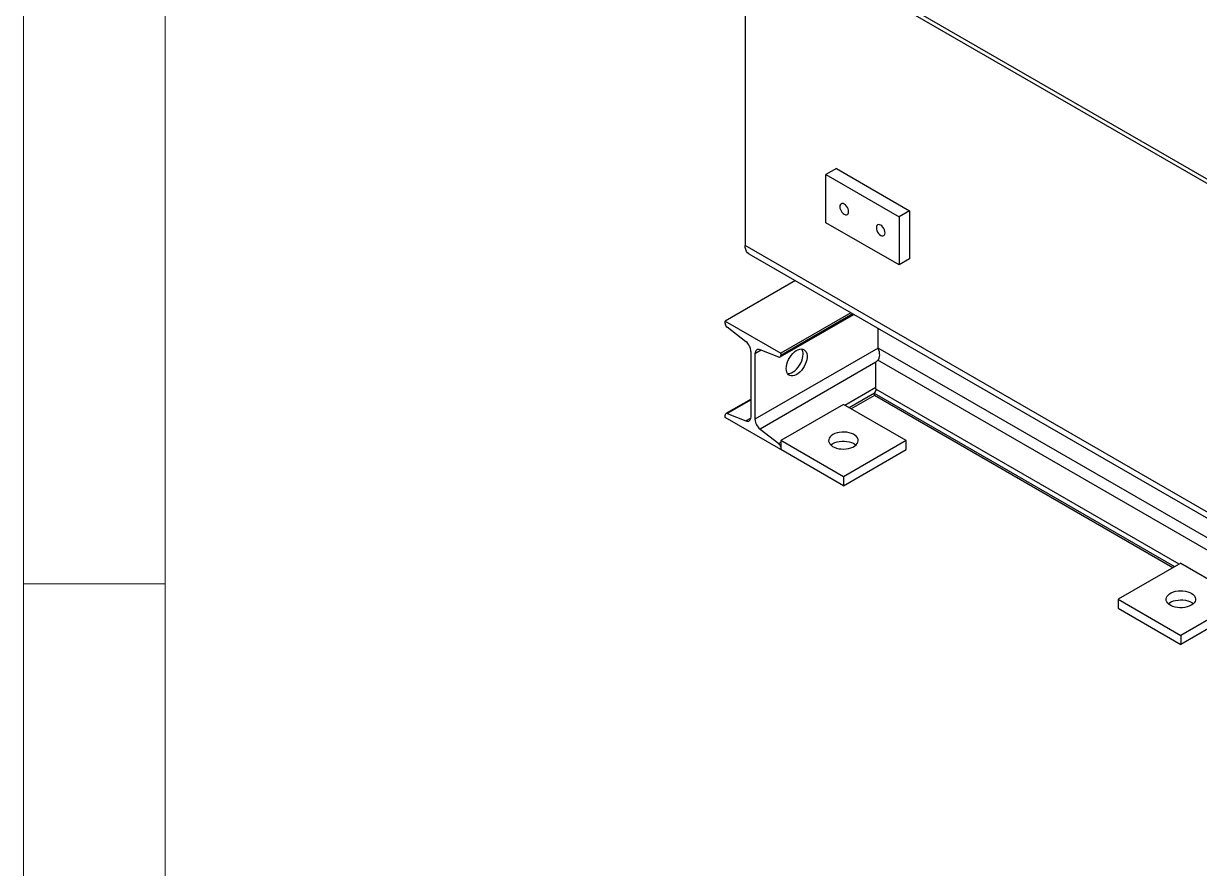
# Model space of a CAD drawing. Header units: inches. Extents: x 0 to 16.5, y 0 to 11.7.
# Drawn here: x 0.019 to 1.264, y 7.513 to 8.408 of the extents above; entities that cross this region are included whole.
import ezdxf

# ---------------------------------------------------------------- set-up
doc = ezdxf.new("R2010")
doc.units = ezdxf.units.IN
doc.header["$MEASUREMENT"] = 0

# ---------------------------------------------------------------- blocks, each defined once
blk = doc.blocks.new('Drawing View43')
at = {"color": 7, "linetype": 'Continuous', "lineweight": 25}
for p, q in [((-0.3438, -0.9824), (1.3052, -1.9344)), ((-0.3409, -0.9887), (1.3081, -1.9406)), ((-0.3341, -0.9926), (-0.3341, -1.3405)), ((-0.2374, -1.2591), (-0.2485, -1.2655)), ((-0.2485, -1.2655), (-0.1711, -1.3102)), ((-0.2485, -1.3166), (-0.2485, -1.2655)), ((-0.2374, -1.2591), (-0.1601, -1.3038)), ((-0.1601, -1.3038), (-0.1711, -1.3102)), ((-0.1601, -1.3038), (-0.1601, -1.3548)), ((-0.1711, -1.3612), (-0.2485, -1.3166)), ((-0.1711, -1.3102), (-0.1711, -1.3612)), ((0.7947, -1.9921), (-0.3341, -1.3405)), ((-0.33, -1.3494), (0.789, -1.9955)), ((-0.1601, -1.3548), (-0.1711, -1.3612)), ((-0.2808, -1.3778), (-0.3551, -1.4207)), ((-0.297, -1.4587), (-0.2189, -1.4136)), ((-0.222, -1.4118), (-0.2963, -1.4547)), ((-0.2199, -1.413), (-0.2963, -1.4572)), ((-0.3551, -1.4232), (-0.3551, -1.4207)), ((-0.3551, -1.4207), (-0.2963, -1.4547)), ((-0.3332, -1.4425), (-0.3531, -1.4271)), ((-0.1933, -1.4492), (-0.1933, -1.4284)), ((-0.3278, -1.5222), (-0.3278, -1.4528)), ((-0.1933, -1.4494), (-0.3236, -1.5246)), ((-0.3171, -1.4515), (-0.3236, -1.4553)), ((-0.3236, -1.4553), (-0.3236, -1.5246)), ((-0.2983, -1.4588), (-0.3182, -1.4511)), ((-0.2963, -1.4547), (-0.2963, -1.4572)), ((0.7791, -2.0105), (-0.1933, -1.4492)), ((-0.1955, -1.4642), (-0.3182, -1.535)), ((-0.1935, -1.4621), (-0.1955, -1.4642)), ((-0.1955, -1.4929), (-0.1955, -1.4642)), ((0.7815, -2.025), (-0.1935, -1.4621)), ((-0.1955, -1.491), (-0.2283, -1.5099)), ((0.1253, -1.6781), (-0.1955, -1.4929)), ((-0.3278, -1.5034), (-0.3544, -1.5187)), ((-0.3278, -1.5041), (-0.3531, -1.5187)), ((-0.1969, -1.4969), (-0.2239, -1.5125)), ((-0.1969, -1.4994), (-0.2217, -1.5137)), ((-0.1969, -1.4994), (-0.1969, -1.4972)), ((0.1208, -1.6807), (-0.1969, -1.4972)), ((0.1189, -1.6818), (-0.1969, -1.4994)), ((-0.3531, -1.5187), (-0.3332, -1.5264)), ((-0.23, -1.5089), (-0.2963, -1.5472)), ((-0.1637, -1.5472), (-0.23, -1.5089)), ((-0.3551, -1.5228), (-0.3551, -1.5203)), ((-0.2963, -1.5568), (-0.3551, -1.5228)), ((-0.3279, -1.5233), (-0.3332, -1.5264)), ((-0.3182, -1.535), (-0.2983, -1.5503)), ((-0.2963, -1.5492), (-0.2983, -1.5503)), ((-0.23, -1.5855), (-0.2963, -1.5472)), ((-0.2963, -1.5472), (-0.2963, -1.5568)), ((-0.2963, -1.5543), (-0.2963, -1.5568)), ((-0.1637, -1.5472), (-0.23, -1.5855)), ((-0.1637, -1.5568), (-0.1637, -1.5472)), ((-0.23, -1.595), (-0.2963, -1.5568)), ((-0.23, -1.595), (-0.1637, -1.5568)), ((-0.23, -1.5855), (-0.23, -1.595)), ((0.1272, -1.677), (0.0609, -1.7152)), ((0.1272, -1.677), (0.1935, -1.7152)), ((0.0609, -1.7152), (0.1272, -1.7535)), ((0.0609, -1.7152), (0.0609, -1.7248)), ((0.1935, -1.7152), (0.1272, -1.7535)), ((0.0609, -1.7248), (0.1272, -1.7631)), ((0.1935, -1.7248), (0.1272, -1.7631)), ((0.1272, -1.7535), (0.1272, -1.7631))]:
    blk.add_line(p, q, dxfattribs=at)
at = {"color": 7, "linetype": 'Continuous', "lineweight": 25, "flags": 128}
for points in [[(-0.2338, -1.2995), (-0.2336, -1.301), (-0.2332, -1.3026), (-0.2324, -1.3041), (-0.2315, -1.3055), (-0.2303, -1.3067), (-0.2291, -1.3076), (-0.2279, -1.3081), (-0.2268, -1.3082), (-0.2258, -1.3079), (-0.2251, -1.3072), (-0.2246, -1.3062), (-0.2245, -1.3049), (-0.2246, -1.3034), (-0.2251, -1.3018), (-0.2258, -1.3003), (-0.2268, -1.2989), (-0.2279, -1.2977), (-0.2291, -1.2968), (-0.2303, -1.2963), (-0.2315, -1.2962), (-0.2324, -1.2965), (-0.2332, -1.2972), (-0.2336, -1.2982), (-0.2338, -1.2995)], [(-0.1951, -1.3218), (-0.195, -1.3233), (-0.1945, -1.3249), (-0.1938, -1.3264), (-0.1928, -1.3278), (-0.1917, -1.329), (-0.1905, -1.3299), (-0.1893, -1.3304), (-0.1881, -1.3305), (-0.1872, -1.3302), (-0.1864, -1.3295), (-0.186, -1.3285), (-0.1858, -1.3272), (-0.186, -1.3257), (-0.1864, -1.3242), (-0.1872, -1.3226), (-0.1881, -1.3212), (-0.1893, -1.32), (-0.1905, -1.3191), (-0.1917, -1.3186), (-0.1928, -1.3185), (-0.1938, -1.3188), (-0.1945, -1.3195), (-0.195, -1.3205), (-0.1951, -1.3218)], [(-0.33, -1.3494), (-0.33, -1.3494), (-0.3315, -1.3483), (-0.3326, -1.3469), (-0.3334, -1.345), (-0.3339, -1.3429), (-0.3341, -1.3405)], [(-0.3182, -1.4511), (-0.3193, -1.4508), (-0.3203, -1.4507), (-0.3213, -1.4509), (-0.3221, -1.4514), (-0.3227, -1.4521), (-0.3232, -1.453), (-0.3235, -1.4541), (-0.3236, -1.4553)], [(-0.2905, -1.4709), (-0.2904, -1.4686), (-0.2899, -1.4663), (-0.2891, -1.4639), (-0.2881, -1.4615), (-0.2868, -1.4591), (-0.2853, -1.457), (-0.2836, -1.455), (-0.2818, -1.4534), (-0.2799, -1.452), (-0.2781, -1.451), (-0.2762, -1.4504), (-0.2745, -1.4502), (-0.2729, -1.4505), (-0.2715, -1.4511), (-0.2703, -1.4521), (-0.2694, -1.4534), (-0.2688, -1.4551), (-0.2685, -1.4571), (-0.2685, -1.4592), (-0.2688, -1.4616), (-0.2694, -1.464), (-0.2703, -1.4664), (-0.2715, -1.4687), (-0.2729, -1.471), (-0.2745, -1.473), (-0.2762, -1.4748), (-0.2781, -1.4764), (-0.2799, -1.4775), (-0.2818, -1.4783), (-0.2836, -1.4787), (-0.2853, -1.4787), (-0.2868, -1.4783), (-0.2881, -1.4775), (-0.2891, -1.4763), (-0.2899, -1.4748), (-0.2904, -1.473), (-0.2905, -1.4709)], [(-0.2891, -1.4763), (-0.2887, -1.4763), (-0.287, -1.4761), (-0.2851, -1.4755), (-0.2833, -1.4745), (-0.2814, -1.4732), (-0.2796, -1.4715), (-0.2779, -1.4696), (-0.2764, -1.4674), (-0.2751, -1.4651), (-0.2741, -1.4627), (-0.2733, -1.4603), (-0.2729, -1.4579), (-0.2727, -1.4557)], [(-0.3332, -1.5264), (-0.3321, -1.5267), (-0.3311, -1.5267), (-0.3302, -1.5265), (-0.3294, -1.5261), (-0.3287, -1.5254), (-0.3282, -1.5245), (-0.3279, -1.5234), (-0.3278, -1.5222)], [(-0.2411, -1.5408), (-0.2428, -1.542), (-0.2441, -1.5433), (-0.245, -1.5447), (-0.2455, -1.5462), (-0.2456, -1.5478), (-0.2452, -1.5493), (-0.2444, -1.5507), (-0.2431, -1.5521), (-0.2415, -1.5533), (-0.2396, -1.5543), (-0.2373, -1.5552), (-0.2349, -1.5558), (-0.2323, -1.5561), (-0.2297, -1.5562), (-0.227, -1.556), (-0.2245, -1.5556), (-0.2221, -1.555), (-0.2199, -1.5541), (-0.2181, -1.553), (-0.2165, -1.5518), (-0.2154, -1.5504), (-0.2147, -1.5489), (-0.2144, -1.5474), (-0.2145, -1.5459), (-0.2152, -1.5444), (-0.2162, -1.543), (-0.2176, -1.5417), (-0.2194, -1.5405), (-0.2215, -1.5396), (-0.2239, -1.5389), (-0.2264, -1.5384), (-0.229, -1.5382), (-0.2317, -1.5382), (-0.2343, -1.5385), (-0.2367, -1.539), (-0.239, -1.5398), (-0.2411, -1.5408)], [(-0.2432, -1.552), (-0.2428, -1.5515), (-0.2411, -1.5504)], [(-0.2411, -1.5504), (-0.239, -1.5494), (-0.2367, -1.5486), (-0.2343, -1.5481), (-0.2317, -1.5478), (-0.229, -1.5478), (-0.2264, -1.548), (-0.2239, -1.5485), (-0.2215, -1.5492), (-0.2194, -1.5501), (-0.2176, -1.5512), (-0.2168, -1.552)], [(0.1383, -1.7216), (0.1362, -1.7226), (0.134, -1.7234), (0.1315, -1.7239), (0.1289, -1.7242), (0.1262, -1.7242), (0.1236, -1.724), (0.1211, -1.7235), (0.1187, -1.7228), (0.1167, -1.7219), (0.1149, -1.7208), (0.1134, -1.7195), (0.1124, -1.7181), (0.1118, -1.7166), (0.1116, -1.715), (0.1119, -1.7135), (0.1126, -1.7121), (0.1137, -1.7107), (0.1153, -1.7094), (0.1171, -1.7083), (0.1193, -1.7075), (0.1217, -1.7068), (0.1243, -1.7064), (0.1269, -1.7062), (0.1295, -1.7063), (0.1321, -1.7067), (0.1345, -1.7073), (0.1368, -1.7081), (0.1387, -1.7091), (0.1403, -1.7103), (0.1416, -1.7117), (0.1424, -1.7132), (0.1428, -1.7147), (0.1428, -1.7162), (0.1423, -1.7177), (0.1413, -1.7191), (0.14, -1.7204), (0.1383, -1.7216)], [(0.114, -1.72), (0.1153, -1.719), (0.1171, -1.7179), (0.1193, -1.717), (0.1217, -1.7164), (0.1243, -1.716), (0.1269, -1.7158), (0.1295, -1.7159), (0.1321, -1.7162), (0.1345, -1.7168), (0.1368, -1.7177), (0.1387, -1.7187), (0.1403, -1.7199), (0.1405, -1.72)]]:
    blk.add_lwpolyline(points, dxfattribs=at)
at = {"color": 7, "linetype": 'Continuous', "lineweight": 25}
for centre, radius, start, end in [((-0.3498, -1.4229), 0.00537, 182.8998, 231.6282), ((-0.342, -1.4536), 0.0142, 2.8998, 51.6282), ((-0.2824, -1.4553), 0.0097, 357.7797, 31.2597), ((-0.2017, -1.4492), 0.00843, 358.5486, 359.9947), ((-0.2977, -1.4574), 0.00145, 245.5474, 10.7788), ((-0.1916, -1.4975), 0.00538, 134.0112, 177.095), ((-0.3537, -1.52), 0.00145, 65.5474, 190.7788), ((-0.3094, -1.5239), 0.0142, 182.8998, 231.6282), ((-0.3017, -1.5546), 0.00537, 2.8998, 51.6282)]:
    blk.add_arc(centre, radius, start, end, dxfattribs=at)
for centre, major_axis, ratio, start_param, end_param in [((-0.1996, -1.4527), (-0.0049, 0.0103), 0.622791, 3.355403, 4.731464), ((-0.1807, -1.5038), (0.0147, -0.0111), 0.140501, 3.247494, 3.415984)]:
    blk.add_ellipse(centre, major_axis=major_axis, ratio=ratio, start_param=start_param, end_param=end_param, dxfattribs=at)

msp = doc.modelspace()

# ---------------------------------------------------------------- linework, layer by layer
at = {"color": 7, "linetype": 'Continuous', "lineweight": 18}
for p, q in [((0.0187, 0.0187), (0.0187, 11.67421)), ((0.1687, 0.1687), (0.1687, 11.52421)), ((0.1687, 7.81496), (0.0187, 7.81496))]:
    msp.add_line(p, q, dxfattribs=at)

# ---------------------------------------------------------------- block references
at = {"color": 7, "linetype": 'Continuous', "lineweight": 25}
msp.add_blockref('Drawing View43', (1.11665, 9.51372), dxfattribs=at)

doc.saveas('drawing.dxf')
